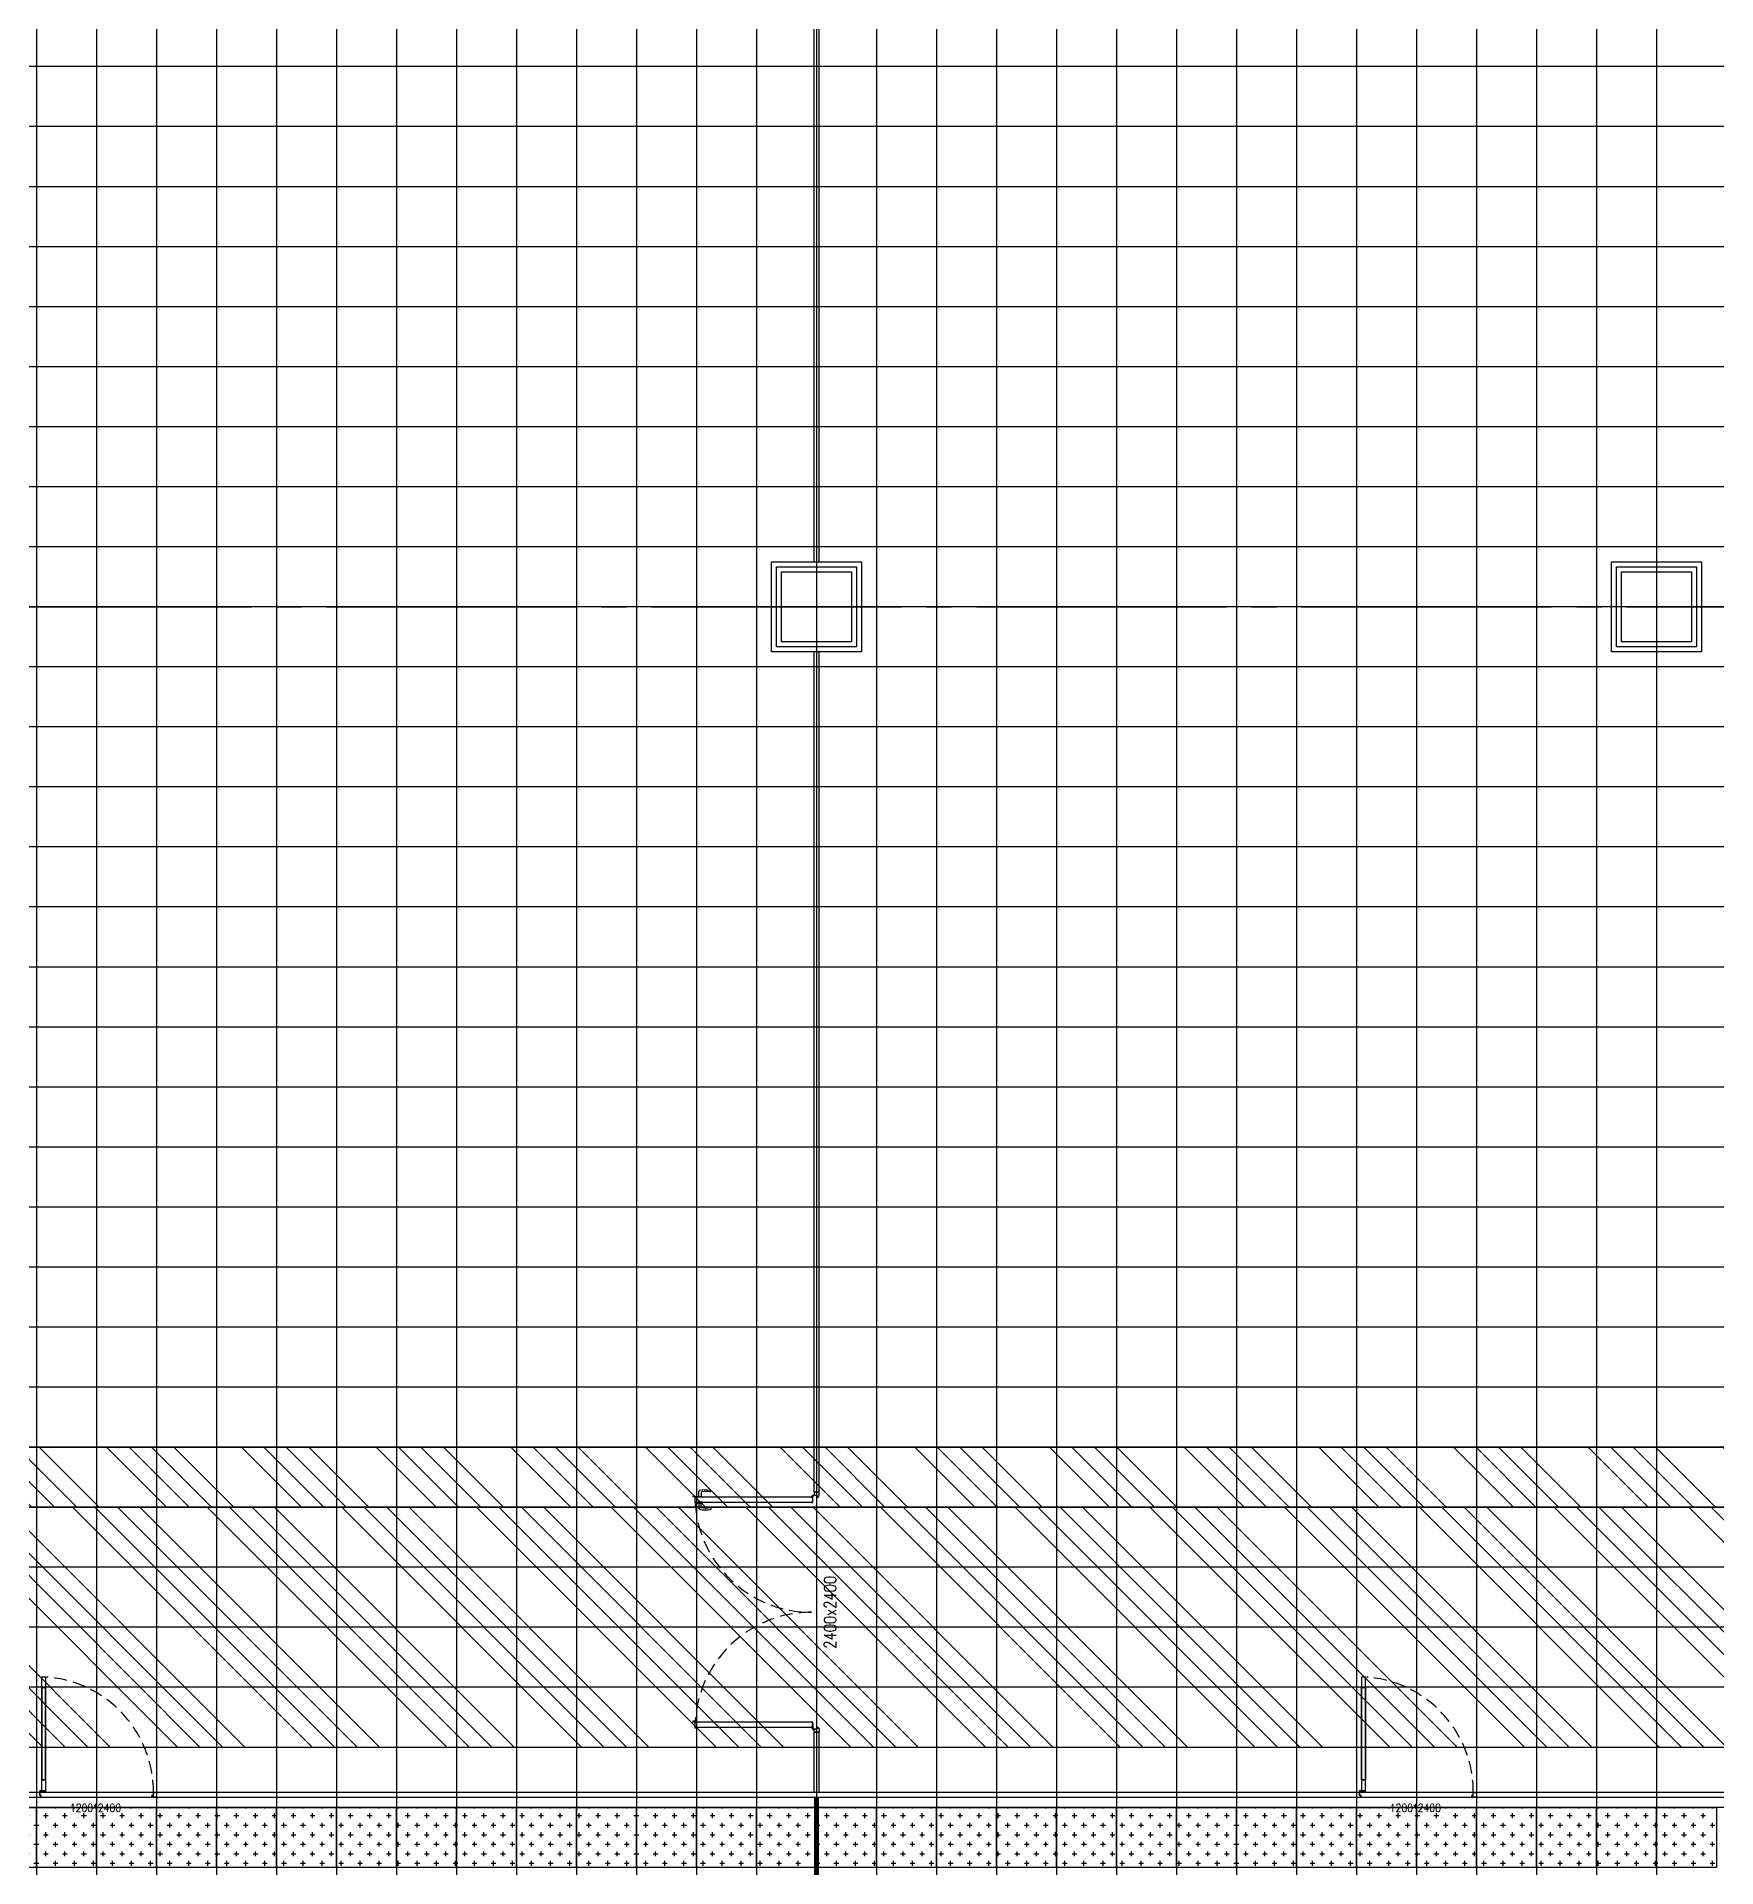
# Model space of a CAD drawing. Header units: millimetres. Extents: x -960 to 41501, y -1010 to 11880.
# Drawn here: x 3540 to 5220, y 240 to 2070 of the extents above; entities that cross this region are included whole.
import ezdxf
from ezdxf.enums import TextEntityAlignment as Align

# ---------------------------------------------------------------- set-up
doc = ezdxf.new("R2010")
doc.units = ezdxf.units.MM
doc.header["$LTSCALE"] = 100
for name, pattern in [('188K-SM-03-F10-ARCH-PA-Y2257103$0$AP5A-SM-03-F20-ARCH-PA-Y2230801+Y2230803$0$ALL-PA-TXT-Y2221201$0$DASHED', [19.05, 12.7, -6.35]), ('188K-SM-03-F10-ARCH-PA-Y2257103$0$DASHED', [19.05, 12.7, -6.35]), ('X-S-FAB-L10$0$COL-CEN-LIN', [3.25, 2.5, -0.25, 0.25, -0.25])]:
    doc.linetypes.add(name, pattern=pattern)
for name, color, linetype in [('0-XREF', 7, 'Continuous'), ('188K-SM-03-F10-ARCH-PA-Y2257103$0$K-Divider-7.5', 53, 'Continuous'), ('188K-SM-03-F10-ARCH-PA-Y2257103$0$K-Door', 53, 'Continuous'), ('188K-SM-03-F10-ARCH-PA-Y2257103$0$K-P1S-4.2-單抗', 53, 'Continuous'), ('188K-SM-03-F10-ARCH-PA-Y2257103$0$K-P2D-4.2-雙抗', 53, 'Continuous'), ('188K-SM-03-F10-ARCH-RF-Y2257103$0$K-RF-0.55', 191, 'Continuous'), ('188K-SM-03-F10-ARCH-RF-Y2257103$0$K-RF-0.55-AREA', 6, 'Continuous'), ('188K-SM-03-F10-ARCH-RF-Y2257103$0$K-RF-動線-1500', 5, 'Continuous'), ('188K-SM-03-F10-ARCH-RF-Y2257103$0$K-RF-動線-1500-預降', 14, 'Continuous'), ('188K-SM-03-F10-ARCH-RF-Y2257103$0$K-格柵-整', 30, 'Continuous'), ('X-S-FAB-L10$0$0-DIM-TXT', 8, 'Continuous'), ('X-S-FAB-L10$0$BLOCK', 8, 'Continuous'), ('X-S-FAB-L10$0$CCL', 8, 'X-S-FAB-L10$0$COL-CEN-LIN'), ('X-S-FAB-L10$0$COL-S', 8, 'Continuous')]:
    doc.layers.add(name, color=color, linetype=linetype)
doc.styles.add('188K-SM-03-F10-ARCH-PA-Y2257103$0$14P7-XFDP10$0$AA-TXT', font='simplex.shx', dxfattribs={"width": 0.8, "bigfont": 'chineset.shx'})
doc.styles.add('188K-SM-03-F10-ARCH-PA-Y2257103$0$AP5A-SM-03-F20-ARCH-PA-Y2230801+Y2230803$0$ALL-PA-TXT-Y2221201$0$Standard', font='txt.shx', dxfattribs={"bigfont": 'chineset.shx'})
doc.styles.add('X-S-FAB-L10$0$CHINA', font='simplex.shx', dxfattribs={"width": 0.75, "bigfont": 'chineset.shx'})
doc.styles.add('X-S-FAB-L10$0$Standard', font='', dxfattribs={"width": 0.8})
doc.styles.add('X-S-FAB-L10$0$TG_NOTE_TEXT', font='simplex.shx', dxfattribs={"width": 0.75, "bigfont": 'chineset.shx'})
doc.styles.get('X-S-FAB-L10$0$Standard').set_extended_font_data('Microsoft JhengHei')

# ---------------------------------------------------------------- blocks, each defined once
blk = doc.blocks.new('X-S-FAB-L10$0$FAB2-L05')
at = {"layer": 'X-S-FAB-L10$0$CCL'}
for p, q in [((-21840, 11005), (-21840, 0)), ((-21000, 11005), (-21000, 0)), ((-26880, 2220), (1210, 2220))]:
    blk.add_line(p, q, dxfattribs=at)
at = {"layer": 'X-S-FAB-L10$0$COL-S'}
for points in [[(-21875, 2255), (-21805, 2255), (-21805, 2185), (-21875, 2185)], [(-21035, 2255), (-20965, 2255), (-20965, 2185), (-21035, 2185)]]:
    blk.add_lwpolyline(points, close=True, dxfattribs=at)
blk = doc.blocks.new('X-S-FAB-L10')
at = {"layer": 'X-S-FAB-L10$0$COL-S'}
for p, q in [((4285, 1535), (4355, 1535)), ((4285, 1465), (4285, 1535)), ((4355, 1535), (4355, 1465)), ((5125, 1535), (5195, 1535)), ((5125, 1465), (5125, 1535)), ((5195, 1535), (5195, 1465)), ((4355, 1465), (4285, 1465)), ((5195, 1465), (5125, 1465))]:
    blk.add_line(p, q, dxfattribs=at)
at = {"layer": 'X-S-FAB-L10$0$BLOCK'}
blk.add_blockref('X-S-FAB-L10$0$FAB2-L05', (26160, -720), dxfattribs=at)
at = {"style": 'X-S-FAB-L10$0$TG_NOTE_TEXT', "width": 0.5, "flags": 1}
for p in [(7463.3, 9020), (18268.3, 8649), (11197.8, 4800.2), (16485.8, 4800.2), (25420.3, 2635), (13360, 320, 0), (7463.3, -33.3)]:
    blk.add_attdef('WH', text='', height=20, dxfattribs=at).set_placement(p, align=Align.BOTTOM_LEFT)
at = {"width": 0.5}
for style, p in [('X-S-FAB-L10$0$TG_NOTE_TEXT', (7585, 9020)), ('X-S-FAB-L10$0$TG_NOTE_TEXT', (18390, 8649)), ('X-S-FAB-L10$0$TG_NOTE_TEXT', (11117.5, 4813.5)), ('X-S-FAB-L10$0$TG_NOTE_TEXT', (16607.5, 4813.5)), ('X-S-FAB-L10$0$TG_NOTE_TEXT', (25350, 2635)), ('X-S-FAB-L10$0$Standard', (13129.4, 325, 0)), ('X-S-FAB-L10$0$TG_NOTE_TEXT', (7585, -20))]:
    blk.add_attdef('DESC', text='', height=10, dxfattribs=dict(at, style=style)).set_placement(p, align=Align.BOTTOM_LEFT)
for tag, style, p in [('TYPE', 'X-S-FAB-L10$0$TG_NOTE_TEXT', (7619.3, 9020)), ('NO', 'X-S-FAB-L10$0$TG_NOTE_TEXT', (7650.1, 9020)), ('TYPE', 'X-S-FAB-L10$0$TG_NOTE_TEXT', (18424.2, 8649)), ('NO', 'X-S-FAB-L10$0$TG_NOTE_TEXT', (18455, 8649)), ('NO', 'X-S-FAB-L10$0$TG_NOTE_TEXT', (11088.6, 4813.5)), ('TYPE', 'X-S-FAB-L10$0$TG_NOTE_TEXT', (11151.8, 4813.5)), ('TYPE', 'X-S-FAB-L10$0$TG_NOTE_TEXT', (16641.8, 4813.5)), ('NO', 'X-S-FAB-L10$0$TG_NOTE_TEXT', (16672.6, 4813.5)), ('NO', 'X-S-FAB-L10$0$TG_NOTE_TEXT', (25313, 2635)), ('TYPE', 'X-S-FAB-L10$0$TG_NOTE_TEXT', (25350, 2635)), ('NO', 'X-S-FAB-L10$0$Standard', (13100, 320, 0)), ('TYPE', 'X-S-FAB-L10$0$Standard', (13129.4, 320, 0)), ('TYPE', 'X-S-FAB-L10$0$TG_NOTE_TEXT', (7619.3, -20)), ('NO', 'X-S-FAB-L10$0$TG_NOTE_TEXT', (7650.1, -20))]:
    blk.add_attdef(tag, text='', height=10, dxfattribs=dict(at, style=style)).set_placement(p, align=Align.BOTTOM_RIGHT)
at = {"style": 'X-S-FAB-L10$0$TG_NOTE_TEXT', "width": 0.5, "flags": 1}
for rotation, p in [(180, (43, 7480)), (180, (943, 7480)), (90, (24310, 3717.8)), (270, (17080, 1711.7))]:
    blk.add_attdef('WH', text='', height=20, rotation=rotation, dxfattribs=at).set_placement(p, align=Align.BOTTOM_LEFT)
at = {"width": 0.5}
for rotation, style, p in [(180, 'X-S-FAB-L10$0$Standard', (317.6, 7480)), (180, 'X-S-FAB-L10$0$Standard', (1217.6, 7480)), (90, 'X-S-FAB-L10$0$TG_NOTE_TEXT', (24310, 3647.5)), (270, 'X-S-FAB-L10$0$TG_NOTE_TEXT', (17080, 1605))]:
    blk.add_attdef('DESC', text='', height=10, rotation=rotation, dxfattribs=dict(at, style=style)).set_placement(p, align=Align.BOTTOM_LEFT)
for tag, rotation, style, p in [('TYPE', 180, 'X-S-FAB-L10$0$Standard', (317.6, 7480)), ('NO', 180, 'X-S-FAB-L10$0$Standard', (347, 7480)), ('TYPE', 180, 'X-S-FAB-L10$0$Standard', (1217.6, 7480)), ('NO', 180, 'X-S-FAB-L10$0$Standard', (1247, 7480)), ('TYPE', 90, 'X-S-FAB-L10$0$TG_NOTE_TEXT', (24310, 3647.5)), ('NO', 90, 'X-S-FAB-L10$0$TG_NOTE_TEXT', (24310, 3610.5)), ('TYPE', 270, 'X-S-FAB-L10$0$TG_NOTE_TEXT', (17080, 1605)), ('NO', 270, 'X-S-FAB-L10$0$TG_NOTE_TEXT', (17080, 1573))]:
    blk.add_attdef(tag, text='', height=10, rotation=rotation, dxfattribs=dict(at, style=style)).set_placement(p, align=Align.BOTTOM_RIGHT)
at = {"layer": 'X-S-FAB-L10$0$0-DIM-TXT', "style": 'X-S-FAB-L10$0$CHINA', "width": 0.75}
for p in [(667.4, 7855.1, -2689.4), (22627.4, 6728.8), (25644.7, 6728.8), (24778.8, 5569.1), (1118.3, 4980), (417.8, 4594.6), (23874.8, 4355), (22927.4, 4330.1), (23749.9, 3901.4), (417.8, 3765.2), (1118.3, 3730), (417.8, 3115.8), (536.9, 2227.8), (16909, 1782.7), (888.4, 880.5), (16977.4, 750), (18878.8, 750), (25641.2, 553.2), (21364, 526.9)]:
    blk.add_attdef('HIG', text='', height=80, dxfattribs=at).set_placement(p, align=Align.MIDDLE_LEFT)
blk = doc.blocks.new('188K-SM-03-F10-ARCH-RF-Y2257103$0$格柵-60x60')
h = blk.add_hatch()
h.set_pattern_fill('CROSS', color=256, scale=1.5)
h.set_pattern_definition([(0, (-67309.572, -18158.226), (9.525, 9.525), [4.7625, -14.2875]), (90, (-67307.191, -18160.607), (-9.525, 9.525), [4.7625, -14.2875])])
h.paths.add_polyline_path([(0, 60), (60, 60), (60, 0), (0, 0)])
blk.add_lwpolyline([(0, 60), (60, 60), (60, 0), (0, 0)], close=True)
blk = doc.blocks.new('188K-SM-03-F10-ARCH-RF-Y2257103')
at = {"layer": '188K-SM-03-F10-ARCH-RF-Y2257103$0$K-RF-動線-1500'}
h = blk.add_hatch(dxfattribs=at)
h.set_pattern_fill('ANSI34', color=256, scale=5, angle=90)
h.paths.add_polyline_path([(1845, 600.1), (16750, 600), (16750, 360), (1845, 360)])
at = {"layer": '188K-SM-03-F10-ARCH-RF-Y2257103$0$K-RF-動線-1500-預降'}
h = blk.add_hatch(dxfattribs=at)
h.set_pattern_fill('ANSI34', color=256, scale=5, angle=90)
h.set_pattern_definition([(135, (-310, 0.09), (-67.3519, -67.3519), []), (135, (-310, 22.54), (-67.3519, -67.3519), []), (135, (-310, 44.99), (-67.3519, -67.3519), []), (135, (-310, 67.44), (-67.3519, -67.3519), [])])
h.paths.add_polyline_path([(1845, 660.1), (16440, 659.9), (16440, 599.9), (1845, 600.1)])
at = {"layer": '188K-SM-03-F10-ARCH-RF-Y2257103$0$K-RF-0.55'}
for p, q in [((3540, 9012.5), (3540, -12.5)), ((3600, 9012.5), (3600, -12.5)), ((3660, 9012.5), (3660, -12.5)), ((3720, 9012.5), (3720, -12.5)), ((3780, 9012.5), (3780, -12.5)), ((3840, 9012.5), (3840, -12.5)), ((3900, 9012.5), (3900, -12.5)), ((3960, 9012.5), (3960, -12.5)), ((4020, 9012.5), (4020, -12.5)), ((4080, 9012.5), (4080, -12.5)), ((4140, 9012.5), (4140, -12.5)), ((4200, 9012.5), (4200, -12.5)), ((4260, 9012.5), (4260, -12.5)), ((4380, 9012.5), (4380, -12.5)), ((4440, 9012.5), (4440, -12.5)), ((4500, 9012.5), (4500, -12.5)), ((4560, 9012.5), (4560, -12.5)), ((4620, 9012.5), (4620, -12.5)), ((4680, 9012.5), (4680, -12.5)), ((4740, 9012.5), (4740, -12.5)), ((4800, 9012.5), (4800, -12.5)), ((4860, 9012.5), (4860, -12.5)), ((4920, 9012.5), (4920, -12.5)), ((4980, 9012.5), (4980, -12.5)), ((5040, 9012.5), (5040, -12.5)), ((5100, 9012.5), (5100, -12.5)), ((4320, 8965), (4320, 35)), ((5160, 8965), (5160, 35)), ((16750, 2040), (1845, 2040)), ((16750, 1980), (1845, 1980)), ((16750, 1920), (1845, 1920)), ((16750, 1860), (1845, 1860)), ((16750, 1800), (1845, 1800)), ((16750, 1740), (1845, 1740)), ((16750, 1680), (1845, 1680)), ((16750, 1620), (1845, 1620)), ((16750, 1560), (1845, 1560)), ((16750, 1500), (1845, 1500)), ((16750, 1440), (1845, 1440)), ((16750, 1380), (1845, 1380)), ((16750, 1320), (1845, 1320)), ((16750, 1260), (1845, 1260)), ((16750, 1200), (1845, 1200)), ((16750, 1140), (1845, 1140)), ((16750, 1080), (1845, 1080)), ((16750, 1020), (1845, 1020)), ((16750, 960), (1845, 960)), ((16750, 900), (1845, 900)), ((16750, 840), (1845, 840)), ((16750, 780), (1845, 780)), ((16750, 720), (1845, 720)), ((16750, 660), (1845, 660)), ((16750, 600), (1845, 600)), ((16750, 540), (1845, 540)), ((16750, 480), (1845, 480)), ((16750, 420), (1845, 420)), ((16750, 360), (1845, 360)), ((12960, 300), (1845, 300))]:
    blk.add_line(p, q, dxfattribs=at)
at = {"layer": '188K-SM-03-F10-ARCH-RF-Y2257103$0$K-RF-0.55-AREA'}
for points in [[(4285, 1535), (4355, 1535), (4355, 1465), (4285, 1465)], [(5125, 1535), (5195, 1535), (5195, 1465), (5125, 1465)]]:
    blk.add_lwpolyline(points, close=True, dxfattribs=at)
at = {"layer": '188K-SM-03-F10-ARCH-RF-Y2257103$0$K-RF-動線-1500'}
blk.add_lwpolyline([(1845, 600.1), (16750, 600), (16750, 360), (1845, 360)], close=True, dxfattribs=at)
at = {"layer": '188K-SM-03-F10-ARCH-RF-Y2257103$0$K-RF-動線-1500-預降'}
blk.add_lwpolyline([(1845, 660.1), (16440, 659.9), (16440, 599.9), (1845, 600.1)], close=True, dxfattribs=at)
at = {"layer": '188K-SM-03-F10-ARCH-RF-Y2257103$0$K-格柵-整'}
for p in [(3480, 240), (3540, 240), (3600, 240), (3660, 240), (3720, 240), (3780, 240), (3840, 240), (3900, 240), (3960, 240), (4020, 240), (4080, 240), (4140, 240), (4200, 240), (4260, 240), (4320, 240), (4380, 240), (4440, 240), (4500, 240), (4560, 240), (4620, 240), (4680, 240), (4740, 240), (4800, 240), (4860, 240), (4920, 240), (4980, 240), (5040, 240), (5100, 240), (5160, 240)]:
    blk.add_blockref('188K-SM-03-F10-ARCH-RF-Y2257103$0$格柵-60x60', p, dxfattribs=at)
blk = doc.blocks.new('188K-SM-03-F10-ARCH-PA-Y2257103$0$單開庫板門-1200x2400)圓型拉環鎖+輔助鎖)')
at = {"ltscale": 0.1}
for p, q in [((26008.6, -11403.6), (26004.5, -11403.6)), ((26004.5, -11403.6), (26004.5, -11414.1)), ((26004.5, -11414.1), (26004.5, -11415.3)), ((26004.5, -11414.1), (26008.6, -11414.1)), ((26004.5, -11415.4), (26004.6, -11415.5)), ((26008.6, -11414), (26004.6, -11414)), ((26004.6, -11414.3), (26004.6, -11414.2)), ((26004.6, -11415.3), (26004.6, -11414.5)), ((26004.7, -11414.1), (26006.5, -11414.1)), ((26005.1, -11414.4), (26004.7, -11414.4)), ((26004.7, -11414.5), (26005.1, -11414.5)), ((26004.7, -11414.5), (26004.7, -11506)), ((26004.7, -11506), (26004.7, -11414.5)), ((26004.7, -11414.5), (26004.7, -11414.5)), ((26004.7, -11415.4), (26004.7, -11415.3)), ((26005.2, -11414.4), (26005.2, -11414.4)), ((26006.5, -11414.1), (26006.6, -11414.1)), ((26006.6, -11414.1), (26006.6, -11414.1)), ((26006.6, -11414.1), (26008.4, -11414.1)), ((26008.4, -11414.4), (26008, -11414.4)), ((26008, -11414.4), (26008, -11414.4)), ((26008, -11414.5), (26008.4, -11414.5)), ((26008.4, -11506), (26008.4, -11414.5)), ((26008.4, -11414.5), (26008.4, -11414.5)), ((26008.4, -11414.5), (26008.4, -11506)), ((26008.4, -11415.3), (26008.4, -11415.4)), ((26008.5, -11414.2), (26008.5, -11414.3)), ((26008.5, -11414.5), (26008.5, -11415.3)), ((26008.5, -11415.5), (26008.6, -11415.4)), ((26008.6, -11414.1), (26008.6, -11403.6)), ((26008.6, -11415.3), (26008.6, -11414.1)), ((26008.6, -11506.4), (26004.5, -11506.4)), ((26004.5, -11506.4), (26004.5, -11518)), ((26004.7, -11506), (26004.7, -11506)), ((26008.4, -11506), (26008.4, -11506)), ((26008.6, -11518), (26008.6, -11506.4)), ((25999.5, -11519.7), (25999.5, -11523.2)), ((26002.5, -11519.1), (26000, -11519.1)), ((26000, -11523.7), (26002.4, -11523.7)), ((26002.4, -11523.7), (26004.1, -11522.6)), ((26002.9, -11518.5), (26002.6, -11518.5)), ((26002.6, -11518.5), (26002.6, -11521)), ((26002.6, -11521.9), (26002.6, -11519.3)), ((26002.6, -11521), (26002.9, -11521)), ((26003.4, -11521.9), (26002.6, -11521.9)), ((26002.9, -11521), (26002.9, -11518.5)), ((26003.3, -11522.2), (26003.3, -11522)), ((26003.3, -11522), (26003.4, -11522)), ((26004, -11522.2), (26003.3, -11522.2)), ((26008.3, -11517.5), (26003.6, -11517.5)), ((26003.6, -11517.5), (26003.6, -11517.7)), ((26003.6, -11517.7), (26008.3, -11517.7)), ((26004.1, -11521.9), (26003.9, -11521.9)), ((26003.9, -11522), (26004, -11522)), ((26004, -11522), (26004, -11522.2)), ((26004.2, -11522.4), (26004.2, -11521.9)), ((26004.5, -11518), (26008.6, -11518)), ((26008.3, -11517.7), (26008.3, -11517.5)), ((26114.8, -11521.9), (26115.1, -11521.9)), ((26114.8, -11522.4), (26114.8, -11521.9)), ((26114.9, -11522), (26114.9, -11522.2)), ((26115.1, -11522), (26114.9, -11522)), ((26114.9, -11522.2), (26115.7, -11522.2)), ((26116.6, -11523.7), (26114.9, -11522.6)), ((26115.5, -11521.9), (26116.3, -11521.9)), ((26115.7, -11522), (26115.5, -11522)), ((26115.7, -11522.2), (26115.7, -11522)), ((26116.3, -11521.9), (26116.3, -11519.3)), ((26116.5, -11519.1), (26119, -11519.1)), ((26119, -11523.7), (26116.6, -11523.7)), ((26119.5, -11519.7), (26119.5, -11523.2))]:
    blk.add_line(p, q, dxfattribs=at)
blk.add_lwpolyline([(26006.6, -11506.4), (26006.5, -11506.3), (26004.7, -11506.3, -0.414214), (26004.6, -11506.3), (26004.6, -11506.1, -0.414214), (26004.7, -11506.1), (26005.1, -11506.1, 0.414214), (26005.2, -11506.1), (26005.2, -11506, 0.414214), (26005.1, -11506), (26004.7, -11506, -0.414214), (26004.6, -11506), (26004.6, -11505.2, -0.414214), (26004.7, -11505.2), (26004.7, -11505.2, 0.414214), (26004.7, -11505.2), (26004.7, -11505, 0.72636), (26004.6, -11505), (26004.5, -11505.1, 0.158507), (26004.5, -11505.2), (26004.5, -11506.4, 0.414214), (26004.6, -11506.5), (26008.6, -11506.5, 0.414214), (26008.6, -11506.4), (26008.6, -11505.2, 0.158507), (26008.6, -11505.1), (26008.5, -11505, 0.72636), (26008.4, -11505), (26008.4, -11505.2, 0.414214), (26008.5, -11505.2, -0.414214), (26008.5, -11505.2), (26008.5, -11506, -0.414214), (26008.4, -11506), (26008, -11506, 0.414214), (26008, -11506), (26008, -11506.1, 0.414214), (26008, -11506.1), (26008.4, -11506.1, -0.414214), (26008.5, -11506.1), (26008.5, -11506.3, -0.414214), (26008.4, -11506.3), (26006.6, -11506.3)], format="xyb", close=True, dxfattribs=at)
for points in [[(25999.5, -11518.9), (25999.5, -11523.9)], [(26119.5, -11518.9), (26119.5, -11523.9)]]:
    blk.add_lwpolyline(points)
for centre, radius, start, end in [((26004.6, -11414.1), 0.0313, 90, 180), ((26004.6, -11415.3), 0.0313, 180, 216.0274), ((26004.7, -11414.2), 0.0313, 90, 180), ((26004.7, -11414.3), 0.0313, 180, 270), ((26004.7, -11414.5), 0.0313, 90, 180), ((26004.7, -11415.3), 0.0209, 180, 270), ((26004.7, -11415.4), 0.0313, 216.0274, 360), ((26004.7, -11415.3), 0.0209, 360, 90), ((26005.1, -11414.4), 0.0313, 270, 0), ((26005.1, -11414.4), 0.0313, 0, 90), ((26008, -11414.4), 0.0313, 90, 180), ((26008, -11414.4), 0.0313, 180, 270), ((26008.4, -11414.2), 0.0313, 360, 90), ((26008.4, -11414.3), 0.0313, 270, 0), ((26008.4, -11414.5), 0.0313, 0, 90), ((26008.5, -11415.3), 0.0209, 90, 180), ((26008.5, -11415.4), 0.0313, 180, 323.9726), ((26008.5, -11415.3), 0.0209, 270, 360), ((26008.6, -11414.1), 0.0313, 360, 90), ((26008.6, -11415.3), 0.0313, 323.9726, 360)]:
    blk.add_arc(centre, radius, start, end, dxfattribs=at)
at = {"linetype": '188K-SM-03-F10-ARCH-PA-Y2257103$0$AP5A-SM-03-F20-ARCH-PA-Y2230801+Y2230803$0$ALL-PA-TXT-Y2221201$0$DASHED', "ltscale": 0.01}
blk.add_arc((26001.1, -11518.7), 115.3, 359.8531, 85.8135, dxfattribs=at)
at = {"ltscale": 0.1}
for centre, major_axis, start_param, end_param in [((26000, -11519.7), (0.369, -0.369), 2.356194, 3.926991), ((26000, -11523.2), (-0.369, -0.369), 5.497787, 7.068583), ((26002.5, -11519.3), (0.111, -0.111), 7.068583, 8.63938), ((26003.4, -11521.9), (-0.0369, -0.0369), 0.785398, 3.926991), ((26003.9, -11521.9), (-0.0369, -0.0369), 3.926991, 7.068583), ((26004.1, -11521.9), (0.0369, -0.0369), 7.068583, 8.63938), ((26003.9, -11522.4), (0.221, -0.221), 6.162283, 7.068583), ((26114.8, -11521.9), (-0.0369, -0.0369), -2.356194, -0.785398), ((26115.1, -11522.4), (-0.221, -0.221), -0.785398, 0.120903), ((26115.1, -11521.9), (0.0369, -0.0369), -0.785398, 2.356194), ((26115.5, -11521.9), (0.0369, -0.0369), 2.356194, 5.497787), ((26116.5, -11519.3), (-0.111, -0.111), -2.356194, -0.785398), ((26119, -11519.7), (-0.369, -0.369), 2.356194, 3.926991), ((26119, -11523.2), (0.369, -0.369), -0.785398, 0.785398)]:
    blk.add_ellipse(centre, major_axis=major_axis, ratio=1, start_param=start_param, end_param=end_param, dxfattribs=at)
at = {"ltscale": 0.1, "extrusion": (0, 0, -1)}
blk.add_ellipse((26003.1, -11517.9), major_axis=(-0.516, 0.516), ratio=1, start_param=5.497787, end_param=11.780972, dxfattribs=at)
at = {"color": 8, "ltscale": 0.1, "style": '188K-SM-03-F10-ARCH-PA-Y2257103$0$AP5A-SM-03-F20-ARCH-PA-Y2230801+Y2230803$0$ALL-PA-TXT-Y2221201$0$Standard', "width": 0.85}
blk.add_text('1200*2400', height=8, dxfattribs=at).set_placement((26058.4, -11534.4), align=Align.MIDDLE_CENTER)
blk = doc.blocks.new('188K-SM-03-F10-ARCH-PA-Y2257103$0$雙開門-2400×2400')
for p, q in [((225.2, 117.7), (223.8, 117.6)), ((229.2, 117.7), (225.2, 117.7)), ((225.2, 115.5), (229.2, 115.5)), ((229.2, 119), (229.2, 114.1)), ((230, 119), (229.2, 119)), ((229.2, 114.1), (230, 114.1)), ((230, 114.1), (230, 119)), ((0, 2.5), (0, -2.5)), ((0, -1.9), (0, 1.9)), ((0.6, 2.5), (3, 2.5)), ((3, 2.5), (3, 0.2)), ((3, 0.2), (3, 0.2)), ((239.4, 2.5), (237, 2.5)), ((237, 2.5), (237, -0.2)), ((237, -0.2), (237, 0)), ((240, 2.5), (240, -2.5)), ((240, -1.9), (240, 1.9)), ((3, -2.5), (0.6, -2.5)), ((4.7, -1.9), (3, -2.5)), ((3.7, -0.6), (3.9, -0.6)), ((3.9, -0.6), (4, -0.6)), ((4.1, -0.7), (4, -0.7)), ((4, -0.7), (4, -1.5)), ((4, -1.5), (4.6, -1.5)), ((4.5, -0.2), (4.1, -0.2)), ((4.1, -0.7), (4.1, -0.7)), ((4.6, -0.7), (4.5, -0.7)), ((4.5, -0.7), (4.5, -0.7)), ((4.6, -0.6), (4.7, -0.6)), ((4.6, -1.5), (4.6, -0.7)), ((4.7, -0.6), (4.8, -0.6)), ((5, -0.8), (5, -1.5)), ((235, -0.8), (235, -1.5)), ((235.3, -0.6), (235.2, -0.6)), ((235.4, -0.6), (235.3, -0.6)), ((235.3, -1.9), (237, -2.5)), ((235.4, -1.5), (235.4, -0.7)), ((235.4, -0.7), (235.5, -0.7)), ((236, -1.5), (235.4, -1.5)), ((235.5, -0.2), (235.9, -0.2)), ((235.5, -0.7), (235.5, -0.7)), ((235.9, -0.7), (235.9, -0.7)), ((235.9, -0.7), (236, -0.7)), ((236.1, -0.6), (236, -0.6)), ((236, -0.7), (236, -1.5)), ((236.3, -0.6), (236.1, -0.6)), ((237, -2.5), (239.4, -2.5))]:
    blk.add_line(p, q)
for points in [[(10.9, 121.6), (10.9, 123.4), (10.9, 121.6), (4.3, 121.6), (4.3, 121.5), (4.7, 121.5), (4.7, 120.4, 0.414214), (4.8, 120.3), (5, 120.3), (5, 120.4), (4.9, 120.4), (4.9, 121.4), (5, 121.4), (5, 4.1), (4.9, 4.1), (4.9, 5.1), (5, 5.1), (5, 5.2), (4.8, 5.2, 0.414214), (4.7, 5.1), (4.7, 4, 0.414214), (4.8, 3.8), (10.2, 3.8, 0.414214), (10.3, 4), (10.3, 5.1, 0.414214), (10.2, 5.2), (10, 5.2), (10, 5.1), (10.1, 5.1), (10.1, 4.1), (10, 4.1), (10, 121.4), (10.1, 121.4), (10.1, 120.4), (10, 120.4), (10, 120.3), (10.2, 120.3, 0.414214), (10.3, 120.4), (10.3, 121.4), (11.1, 121.4, 0.414214), (11.1, 121.4), (11.1, 123.6, 0.414214), (11.1, 123.7), (10.3, 123.7), (10.3, 123.4), (10.9, 123.4)], [(235.9, 121.6), (235.9, 123.4), (235.9, 121.6), (229.3, 121.6), (229.3, 121.5), (229.7, 121.5), (229.7, 120.4, 0.414214), (229.8, 120.3), (230, 120.3), (230, 120.4), (229.9, 120.4), (229.9, 121.4), (230, 121.4), (230, 4.1), (229.9, 4.1), (229.9, 5.1), (230, 5.1), (230, 5.2), (229.8, 5.2, 0.414214), (229.7, 5.1), (229.7, 4, 0.414214), (229.8, 3.8), (235.2, 3.8, 0.414214), (235.3, 4), (235.3, 5.1, 0.414214), (235.2, 5.2), (235, 5.2), (235, 5.1), (235.1, 5.1), (235.1, 4.1), (235, 4.1), (235, 121.4), (235.1, 121.4), (235.1, 120.4), (235, 120.4), (235, 120.3), (235.2, 120.3, 0.414214), (235.3, 120.4), (235.3, 121.4), (236.1, 121.4, 0.414214), (236.1, 121.4), (236.1, 123.6, 0.414214), (236.1, 123.7), (235.3, 123.7), (235.3, 123.4), (235.9, 123.4)], [(235.8, 117.7), (239.8, 117.7), (241.2, 117.6, -0.327495), (242, 116.9, -0.089847), (242.2, 106.2, -1.144881), (240.3, 106.6, 0.137079), (240.3, 114.9, 0.349357), (239.8, 115.5), (235.8, 115.5)]]:
    blk.add_lwpolyline(points, format="xyb")
blk.add_lwpolyline([(235, 114.1), (235, 119), (235.8, 119), (235.8, 114.1)], close=True)
at = {"ltscale": 500}
for points in [[(3.3, 0.3), (3.3, 3.1), (3, 3.1), (3, 0.3)], [(8.5, 3.8), (4, 3.8), (4, 4.1), (8.5, 4.1)], [(231.5, 3.8), (236, 3.8), (236, 4.1), (231.5, 4.1)], [(236.7, -0.1), (236.7, 3.1), (237, 3.1), (237, -0.1)]]:
    blk.add_lwpolyline(points, close=True, dxfattribs=at)
at = {"linetype": '188K-SM-03-F10-ARCH-PA-Y2257103$0$DASHED', "ltscale": 0.01}
for centre, start, end in [((3.5, 5.1), 0, 85.9993), ((236.5, 5.1), 94.0007, 180)]:
    blk.add_arc(centre, 116.5, start, end, dxfattribs=at)
for centre, radius, start, end in [((0.6, 1.9), 0.598, 90, 180), ((3.9, 0.2), 0.855, 178.2453, 256.7344), ((236.3, 0), 0.659, 270, 360), ((239.4, 1.9), 0.598, 0, 90), ((0.6, -1.9), 0.598, 180, 270), ((4.3, -0.6), 0.427, 111.7868, 180), ((4, -0.7), 0.11, 360, 90), ((4.3, -0.6), 0.427, 0, 68.2132), ((4.6, -0.7), 0.11, 90, 180), ((4.5, -1.5), 0.5, 288.9704, 0), ((4.8, -0.8), 0.2, 0, 90), ((235.2, -0.8), 0.2, 90, 180), ((235.5, -1.5), 0.5, 180, 251.0296), ((235.7, -0.6), 0.427, 111.7868, 180), ((235.4, -0.7), 0.11, 360, 90), ((235.7, -0.6), 0.427, 0, 68.2132), ((236, -0.7), 0.11, 90, 180), ((239.4, -1.9), 0.598, 270, 360)]:
    blk.add_arc(centre, radius, start, end)
for centre, major_axis, start_param, end_param in [((252.5, 110.9), (-21.3, 21.3), 0.585307, 0.943734), ((223.9, 116.7), (0.624, 0.624), 0.866962, 2.13291), ((239.6, 110.8), (-10.9, 10.9), 0.51383, 1.058752), ((225.3, 114.9), (-0.417, 0.417), -0.669314, 0.675093), ((223.8, 106.3), (-0.707, 0.707), 0.872811, 4.284184)]:
    blk.add_ellipse(centre, major_axis=major_axis, ratio=1, start_param=start_param, end_param=end_param)
at = {"ltscale": 500, "extrusion": (0, 0, -1)}
blk.add_ellipse((3.5, 3.6), major_axis=(0.495, 0.495), ratio=1, start_param=3.926991, end_param=10.210176, dxfattribs=at)
at = {"ltscale": 500}
blk.add_ellipse((236.5, 3.6), major_axis=(-0.495, 0.495), ratio=1, start_param=3.926991, end_param=10.210176, dxfattribs=at)
at = {"color": 8, "style": '188K-SM-03-F10-ARCH-PA-Y2257103$0$14P7-XFDP10$0$AA-TXT', "width": 0.8}
blk.add_text('2400x2400', height=12, dxfattribs=at).set_placement((120, -13.5), align=Align.MIDDLE_CENTER)
blk = doc.blocks.new('188K-SM-03-F10-ARCH-PA-Y2257103')
at = {"layer": '188K-SM-03-F10-ARCH-PA-Y2257103$0$K-Divider-7.5', "const_width": 5, "elevation": 0}
blk.add_lwpolyline([(4320, 310), (4320, 35)], dxfattribs=at)
at = {"layer": '188K-SM-03-F10-ARCH-PA-Y2257103$0$K-P1S-4.2-單抗'}
for p, q in [((7405, 315, 0), (1860, 315, 0)), ((7405, 310, 0), (1860, 310, 0))]:
    blk.add_line(p, q, dxfattribs=at)
for points in [[(4275, 1545), (4365, 1545), (4365, 1455), (4275, 1455)], [(4280, 1540), (4360, 1540), (4360, 1460), (4280, 1460)], [(5115, 1545), (5205, 1545), (5205, 1455), (5115, 1455)], [(5120, 1540), (5200, 1540), (5200, 1460), (5120, 1460)]]:
    blk.add_lwpolyline(points, close=True, dxfattribs=at)
at = {"layer": '188K-SM-03-F10-ARCH-PA-Y2257103$0$K-P2D-4.2-雙抗'}
for p, q in [((4317.5, 1545), (4317.5, 2955)), ((4317.5, 1545), (4317.5, 2955)), ((4317.5, 1545), (4317.5, 2955)), ((4322.5, 1545), (4322.5, 2955)), ((4322.5, 1545), (4322.5, 2955)), ((4322.5, 1545), (4322.5, 2955)), ((4317.5, 615, 0), (4317.5, 1455)), ((4317.5, 615, 0), (4317.5, 1455)), ((4317.5, 615, 0), (4317.5, 1455)), ((4322.5, 615, 0), (4322.5, 1455)), ((4322.5, 615, 0), (4322.5, 1455)), ((4322.5, 615, 0), (4322.5, 1455)), ((4317.5, 315), (4317.5, 375, 0)), ((4317.5, 315), (4317.5, 375, 0)), ((4317.5, 315), (4317.5, 375, 0)), ((4322.5, 315), (4322.5, 375, 0)), ((4322.5, 315), (4322.5, 375, 0)), ((4322.5, 315), (4322.5, 375, 0))]:
    blk.add_line(p, q, dxfattribs=at)
at = {"layer": '188K-SM-03-F10-ARCH-PA-Y2257103$0$K-Door', "rotation": 89.99999999999999}
blk.add_blockref('188K-SM-03-F10-ARCH-PA-Y2257103$0$雙開門-2400×2400', (4320, 375), dxfattribs=at)
at = {"layer": '188K-SM-03-F10-ARCH-PA-Y2257103$0$K-Door'}
for p in [(-22459.5, 11833.9), (-21139.5, 11833.9, 0)]:
    blk.add_blockref('188K-SM-03-F10-ARCH-PA-Y2257103$0$單開庫板門-1200x2400)圓型拉環鎖+輔助鎖)', p, dxfattribs=at)

msp = doc.modelspace()

# ---------------------------------------------------------------- block references
for name in ['X-S-FAB-L10', '188K-SM-03-F10-ARCH-RF-Y2257103']:
    msp.add_blockref(name, (0, 0))
at = {"layer": '0-XREF'}
msp.add_blockref('188K-SM-03-F10-ARCH-PA-Y2257103', (0, 0), dxfattribs=at)

doc.saveas('drawing.dxf')
